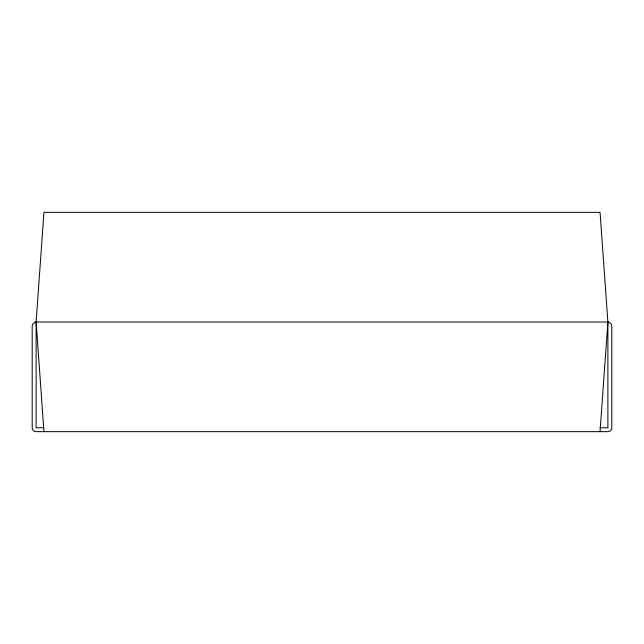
<?xml version="1.0" encoding="UTF-8"?>
<svg xmlns="http://www.w3.org/2000/svg" width="644" height="644" viewBox="0 0 644 644"><rect width="100%" height="100%" fill="white"/><g stroke="black" fill="none" stroke-linecap="round" stroke-linejoin="round"><path stroke-width="0.97" d="M44.106 427.737L36.112 427.737L36.112 322L43.945 212.343L600.055 212.343L607.888 322L607.888 427.737L599.894 427.737M600.055 431.657L607.888 322L36.112 322A4.419 4.419 0 0 0 32.2 326.387L32.2 427.737A3.912 3.912 0 0 0 36.112 431.657L607.888 431.657A3.912 3.912 0 0 0 611.8 427.737L611.8 326.387A4.419 4.419 0 0 0 607.888 322M36.112 322L43.945 431.657"/></g></svg>
